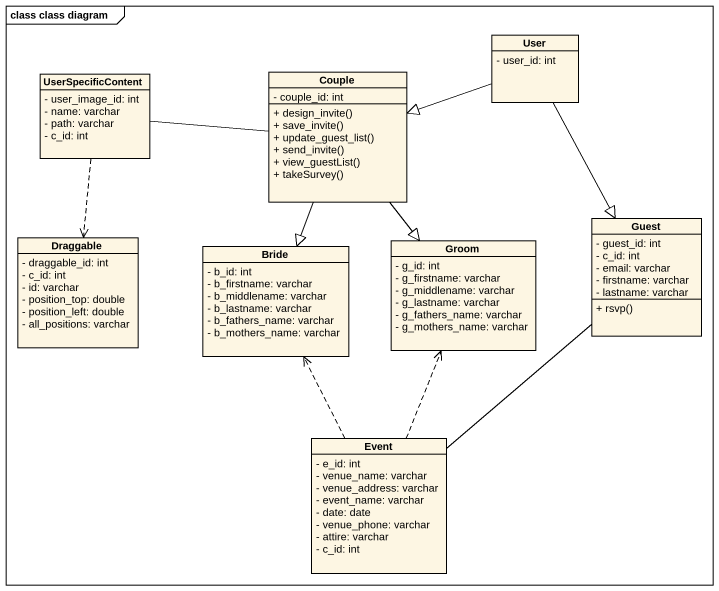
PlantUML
@startuml
mainframe class class diagram
hide circle
hide empty members
skinparam classAttributeIconSize 0
class UserSpecificContent {
  - user_image_id: int
  - name: varchar
  - path: varchar
  - c_id: int
}
class Couple {
  - couple_id: int
  + design_invite()
  + save_invite()
  + update_guest_list()
  + send_invite()
  + view_guestList()
  + takeSurvey()
}
class User {
  - user_id: int
}
class Draggable {
  - draggable_id: int
  - c_id: int
  - id: varchar
  - position_top: double
  - position_left: double
  - all_positions: varchar
}
class Bride {
  - b_id: int
  - b_firstname: varchar
  - b_middlename: varchar
  - b_lastname: varchar
  - b_fathers_name: varchar
  - b_mothers_name: varchar
}
class Groom {
  - g_id: int
  - g_firstname: varchar
  - g_middlename: varchar
  - g_lastname: varchar
  - g_fathers_name: varchar
  - g_mothers_name: varchar
}
class Guest {
  - guest_id: int
  - c_id: int
  - email: varchar
  - firstname: varchar
  - lastname: varchar
  + rsvp()
}
class Event {
  - e_id: int
  - venue_name: varchar
  - venue_address: varchar
  - event_name: varchar
  - date: date
  - venue_phone: varchar
  - attire: varchar
  - c_id: int
}
UserSpecificContent -right- Couple
UserSpecificContent ..> Draggable
Couple --|> Bride
Couple --|> Groom
User -left-|> Couple
User --|> Guest
Event .up.> Bride
Event .up.> Groom
Event -up- Guest
@enduml
